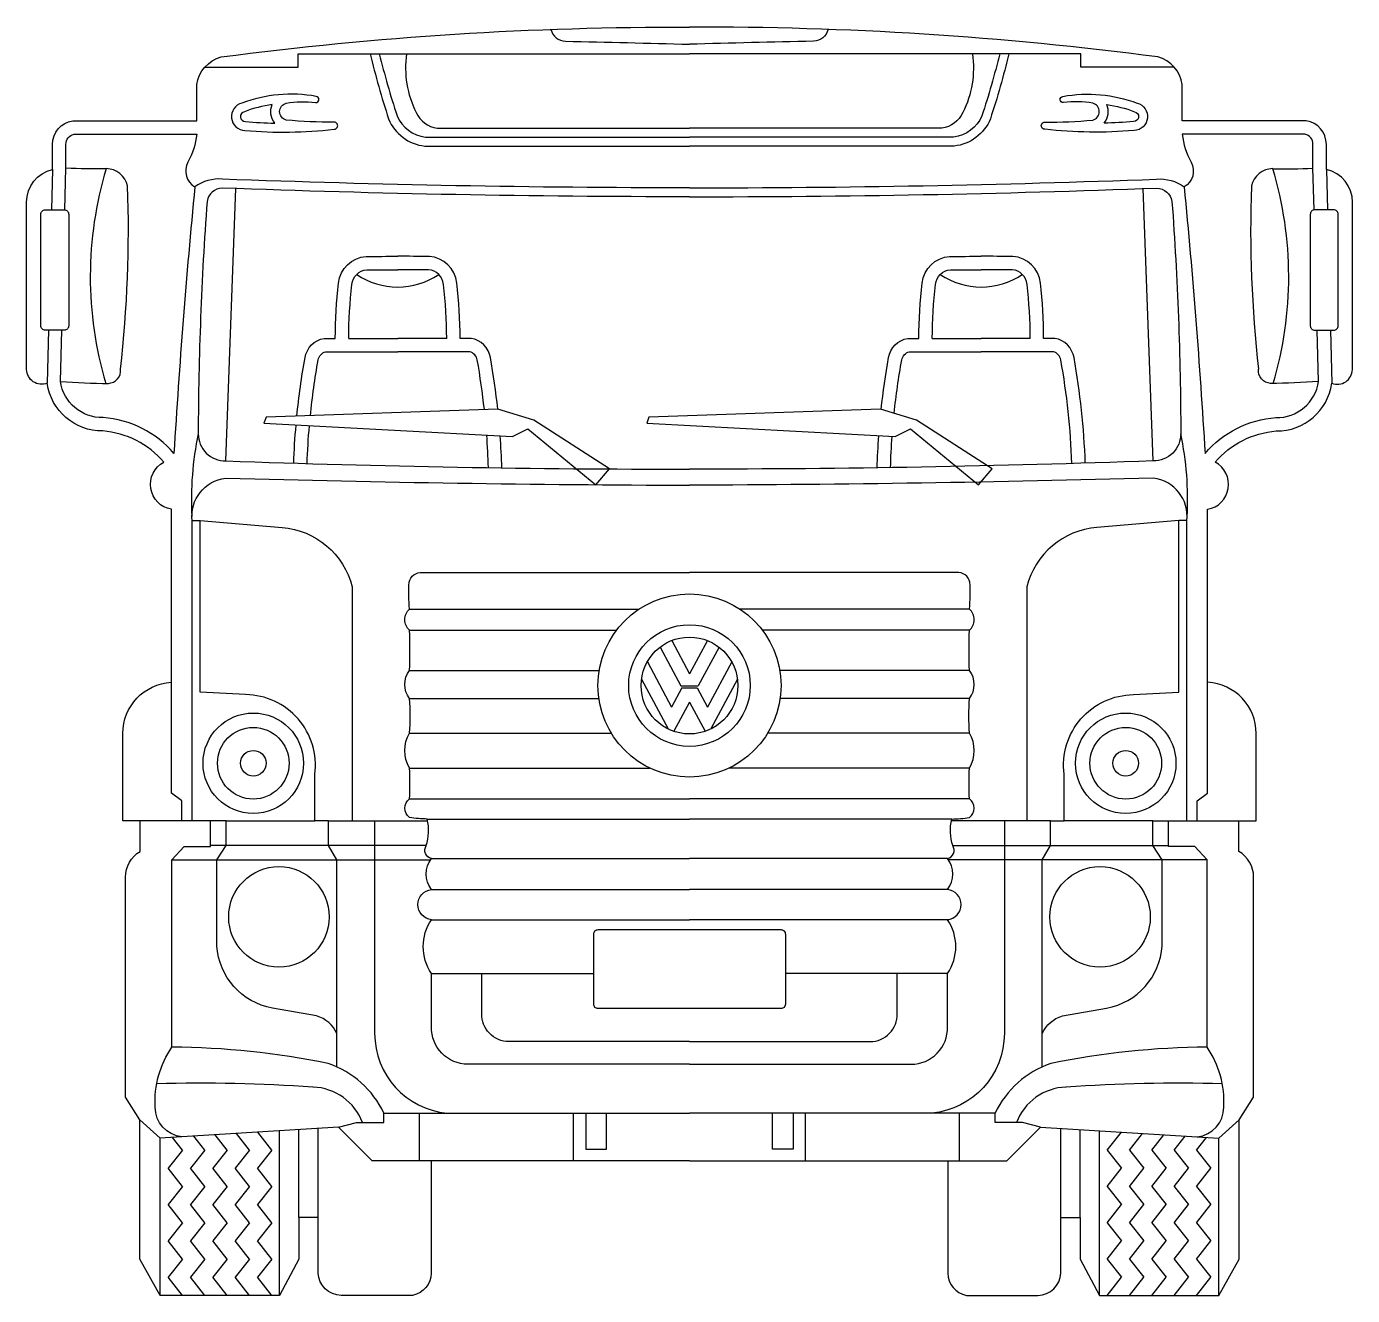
# Model space of a CAD drawing. Header units: inches. Extents: x 0 to 2.97, y 0 to 2.84.
import ezdxf

# ---------------------------------------------------------------- set-up
doc = ezdxf.new("R2010")
doc.units = ezdxf.units.IN
doc.header["$MEASUREMENT"] = 0
doc.layers.add('VEÍCULO', color=8, linetype='Continuous')

# ---------------------------------------------------------------- blocks, each defined once
blk = doc.blocks.new('CAMINHÃO VW')
at = {"layer": 'VEÍCULO'}
for p, q in [((-0.2136, 2.4308), (-0.2112, 2.5242)), ((2.5841, 2.4308), (2.5816, 2.5242)), ((-0.2412, 2.5214), (-0.2435, 2.4309)), ((2.6116, 2.5214), (2.6139, 2.4309)), ((0.1467, 1.869), (0.1689, 2.4787)), ((2.2238, 1.869), (2.2016, 2.4787)), ((-0.2503, 2.1616), (-0.2534, 2.0426)), ((-0.2237, 2.0468), (-0.2207, 2.1616)), ((0.422, 2.1432), (0.5317, 2.1432)), ((0.6414, 2.1432), (0.5317, 2.1432)), ((1.729, 2.1432), (1.8387, 2.1432)), ((1.9484, 2.1432), (1.8387, 2.1432)), ((2.5941, 2.0468), (2.5911, 2.1616)), ((2.6208, 2.1616), (2.6238, 2.0426)), ((0.422, 2.1132), (0.5317, 2.1132)), ((0.6414, 2.1132), (0.5317, 2.1132)), ((1.729, 2.1132), (1.8387, 2.1132)), ((1.9484, 2.1132), (1.8387, 2.1132)), ((0.5584, 1.537), (1.0724, 1.537)), ((1.8121, 1.537), (1.2981, 1.537)), ((0.5584, 1.4895), (1.0218, 1.4895)), ((1.8121, 1.4895), (1.3487, 1.4895)), ((1.1453, 1.4665), (1.1852, 1.3922)), ((1.2252, 1.4665), (1.1852, 1.3922)), ((1.1192, 1.4517), (1.1655, 1.3655)), ((1.2513, 1.4517), (1.2049, 1.3655)), ((0.5584, 1.3997), (0.9831, 1.3997)), ((1.0908, 1.4189), (1.1452, 1.3177)), ((1.2797, 1.4189), (1.2253, 1.3177)), ((1.8121, 1.3997), (1.3874, 1.3997)), ((1.0778, 1.3798), (1.1376, 1.2685)), ((1.2927, 1.3798), (1.2329, 1.2685)), ((0.5584, 1.3371), (0.9822, 1.3371)), ((1.1682, 1.3605), (1.1452, 1.3177)), ((1.1655, 1.3655), (1.2049, 1.3655)), ((1.1682, 1.3605), (1.2023, 1.3605)), ((1.2023, 1.3605), (1.2253, 1.3177)), ((1.8121, 1.3371), (1.3882, 1.3371)), ((1.1852, 1.3288), (1.15, 1.2633)), ((1.1852, 1.3288), (1.2204, 1.2633)), ((0.5584, 1.2593), (1.0101, 1.2593)), ((1.8121, 1.2593), (1.3604, 1.2593)), ((0.5584, 1.1811), (1.0964, 1.1811)), ((1.8121, 1.1811), (1.2741, 1.1811)), ((0.5584, 1.1119), (1.1852, 1.1119)), ((1.8121, 1.1119), (1.1852, 1.1119)), ((0.0481, 1.0626), (-0.0449, 1.0626)), ((0.1479, 1.0626), (0.3463, 1.0626)), ((0.3767, 1.0626), (0.5979, 1.0626)), ((0.5979, 1.0669), (1.1852, 1.0669)), ((1.7725, 1.0669), (1.1852, 1.0669)), ((1.9937, 1.0626), (1.7725, 1.0626)), ((2.2226, 1.0626), (2.0242, 1.0626)), ((2.3224, 1.0626), (2.4154, 1.0626)), ((0.5958, 1.0075), (0.1122, 1.0075)), ((1.7747, 1.0075), (2.2582, 1.0075)), ((0.0263, 0.9755), (0.6054, 0.9755)), ((0.6075, 0.9784), (1.1852, 0.9784)), ((1.763, 0.9784), (1.1852, 0.9784)), ((2.3441, 0.9755), (1.7651, 0.9755)), ((0.605, 0.909), (1.1852, 0.909)), ((1.7655, 0.909), (1.1852, 0.909)), ((0.605, 0.8415), (1.1852, 0.8415)), ((1.7655, 0.8415), (1.1852, 0.8415)), ((0.5808, 0.3016), (0.5808, 0.4083)), ((0.9255, 0.3016), (0.9255, 0.4083)), ((1.445, 0.3016), (1.445, 0.4083)), ((1.7897, 0.3016), (1.7897, 0.4083)), ((0.0999, 0.3255), (0.0751, 0.3569)), ((0.1499, 0.3255), (0.1227, 0.3598)), ((0.1999, 0.3255), (0.1704, 0.3628)), ((0.2499, 0.3255), (0.2181, 0.3657)), ((0.2669, 0), (0.2669, 0.3687)), ((0.31, 0.1747), (0.31, 0.3713)), ((0.3538, 0.1747), (0.3538, 0.374)), ((2.0166, 0.1747), (2.0166, 0.374)), ((2.0604, 0.1747), (2.0604, 0.3713)), ((2.1036, 0), (2.1036, 0.3687)), ((2.1206, 0.3255), (2.1524, 0.3657)), ((2.1706, 0.3255), (2.2, 0.3628)), ((2.2206, 0.3255), (2.2477, 0.3598)), ((2.2706, 0.3255), (2.2954, 0.3569)), ((0, 0), (0, 0.3523)), ((0.0499, 0.3255), (0.0274, 0.354)), ((2.3206, 0.3255), (2.3431, 0.354)), ((2.3705, 0), (2.3705, 0.3523)), ((0.0499, 0.3255), (0.0177, 0.2848)), ((0.0999, 0.3255), (0.0677, 0.2848)), ((0.1499, 0.3255), (0.1177, 0.2848)), ((0.1999, 0.3255), (0.1677, 0.2848)), ((0.2499, 0.3255), (0.2177, 0.2848)), ((2.1206, 0.3255), (2.1528, 0.2848)), ((2.1706, 0.3255), (2.2028, 0.2848)), ((2.2206, 0.3255), (2.2528, 0.2848)), ((2.2706, 0.3255), (2.3028, 0.2848)), ((2.3206, 0.3255), (2.3528, 0.2848)), ((0.0499, 0.2442), (0.0177, 0.2848)), ((0.0999, 0.2442), (0.0677, 0.2848)), ((0.1499, 0.2442), (0.1177, 0.2848)), ((0.1999, 0.2442), (0.1677, 0.2848)), ((0.2499, 0.2442), (0.2177, 0.2848)), ((2.1206, 0.2442), (2.1528, 0.2848)), ((2.1706, 0.2442), (2.2028, 0.2848)), ((2.2206, 0.2442), (2.2528, 0.2848)), ((2.2706, 0.2442), (2.3028, 0.2848)), ((2.3206, 0.2442), (2.3528, 0.2848)), ((0.0499, 0.2442), (0.0177, 0.2035)), ((0.0999, 0.2442), (0.0677, 0.2035)), ((0.1499, 0.2442), (0.1177, 0.2035)), ((0.1999, 0.2442), (0.1677, 0.2035)), ((0.2499, 0.2442), (0.2177, 0.2035)), ((2.1206, 0.2442), (2.1528, 0.2035)), ((2.1706, 0.2442), (2.2028, 0.2035)), ((2.2206, 0.2442), (2.2528, 0.2035)), ((2.2706, 0.2442), (2.3028, 0.2035)), ((2.3206, 0.2442), (2.3528, 0.2035)), ((0.0499, 0.1628), (0.0177, 0.2035)), ((0.0999, 0.1628), (0.0677, 0.2035)), ((0.1499, 0.1628), (0.1177, 0.2035)), ((0.1999, 0.1628), (0.1677, 0.2035)), ((0.2499, 0.1628), (0.2177, 0.2035)), ((2.1206, 0.1628), (2.1528, 0.2035)), ((2.1706, 0.1628), (2.2028, 0.2035)), ((2.2206, 0.1628), (2.2528, 0.2035)), ((2.2706, 0.1628), (2.3028, 0.2035)), ((2.3206, 0.1628), (2.3528, 0.2035)), ((0.0499, 0.1628), (0.0177, 0.1221)), ((0.0999, 0.1628), (0.0677, 0.1221)), ((0.1499, 0.1628), (0.1177, 0.1221)), ((0.1999, 0.1628), (0.1677, 0.1221)), ((0.2499, 0.1628), (0.2177, 0.1221)), ((2.1206, 0.1628), (2.1528, 0.1221)), ((2.1706, 0.1628), (2.2028, 0.1221)), ((2.2206, 0.1628), (2.2528, 0.1221)), ((2.2706, 0.1628), (2.3028, 0.1221)), ((2.3206, 0.1628), (2.3528, 0.1221)), ((0.0499, 0.0814), (0.0177, 0.1221)), ((0.0999, 0.0814), (0.0677, 0.1221)), ((0.1499, 0.0814), (0.1177, 0.1221)), ((0.1999, 0.0814), (0.1677, 0.1221)), ((0.2499, 0.0814), (0.2177, 0.1221)), ((2.1206, 0.0814), (2.1528, 0.1221)), ((2.1706, 0.0814), (2.2028, 0.1221)), ((2.2206, 0.0814), (2.2528, 0.1221)), ((2.2706, 0.0814), (2.3028, 0.1221)), ((2.3206, 0.0814), (2.3528, 0.1221)), ((0.0499, 0.0814), (0.0177, 0.0407)), ((0.0999, 0.0814), (0.0677, 0.0407)), ((0.1499, 0.0814), (0.1177, 0.0407)), ((0.1999, 0.0814), (0.1677, 0.0407)), ((0.2499, 0.0814), (0.2177, 0.0407)), ((2.1206, 0.0814), (2.1528, 0.0407)), ((2.1706, 0.0814), (2.2028, 0.0407)), ((2.2206, 0.0814), (2.2528, 0.0407)), ((2.2706, 0.0814), (2.3028, 0.0407)), ((2.3206, 0.0814), (2.3528, 0.0407)), ((0.0499, 0), (0.0177, 0.0407)), ((0.0999, 0), (0.0677, 0.0407)), ((0.1499, 0), (0.1177, 0.0407)), ((0.1999, 0), (0.1677, 0.0407)), ((0.2499, 0), (0.2177, 0.0407)), ((2.1206, 0), (2.1528, 0.0407)), ((2.1706, 0), (2.2028, 0.0407)), ((2.2206, 0), (2.2528, 0.0407)), ((2.2706, 0), (2.3028, 0.0407)), ((2.3206, 0), (2.3528, 0.0407))]:
    blk.add_line(p, q, dxfattribs=at)
at = {"layer": 'VEÍCULO', "color": 1}
for points in [[(1.1852, 0.3016), (0.6068, 0.3016), (0.6068, 0.0502, -0.361997), (0.5652, 0.0003), (0.4052, 0.0003, -0.406051), (0.3538, 0.0502), (0.3538, 0.1747), (0.31, 0.1747), (0.31, 0.0812), (0.2669, 0), (0, 0), (-0.0459, 0.0812), (-0.0459, 0.3935), (-0.0781, 0.4438), (-0.0781, 0.9366, -0.26695), (-0.0449, 0.9944), (-0.0449, 1.0626), (-0.0839, 1.0626), (-0.0839, 1.2581, -0.397677), (0.0248, 1.3732), (0.0248, 1.7604, -0.71083), (0.0078, 1.866, 0.199014), (-0.129, 1.9358, -0.375789), (-0.2534, 2.0426, -0.510933), (-0.2996, 2.0733), (-0.2996, 2.4482, -0.349911), (-0.2412, 2.5214), (-0.2412, 2.5777, -0.369064), (-0.1961, 2.6305), (0.0816, 2.6305), (0.0816, 2.7116, -0.293645), (0.1364, 2.7734, -0.033774), (1.1852, 2.8401, -0.082112)], [(1.1852, 0.3016), (1.7637, 0.3016), (1.7637, 0.0502, 0.361997), (1.8053, 0.0003), (1.9653, 0.0003, 0.406051), (2.0166, 0.0502), (2.0166, 0.1747), (2.0604, 0.1747), (2.0604, 0.0812), (2.1036, 0), (2.3705, 0), (2.4163, 0.0812), (2.4163, 0.3935), (2.4486, 0.4438), (2.4486, 0.9366, 0.26695), (2.4154, 0.9944), (2.4154, 1.0626), (2.4544, 1.0626), (2.4544, 1.2581, 0.397677), (2.3457, 1.3732), (2.3457, 1.7604, 0.71083), (2.3627, 1.866, -0.199014), (2.4995, 1.9358, 0.375789), (2.6238, 2.0426, 0.510933), (2.6701, 2.0733), (2.6701, 2.4482, 0.349911), (2.6116, 2.5214), (2.6116, 2.5777, 0.369064), (2.5665, 2.6305), (2.2889, 2.6305), (2.2889, 2.7116, 0.293645), (2.2341, 2.7734, 0.033774), (1.1852, 2.8401, 0.082112)], [(-0.1211, 2.5232, -0.02062), (-0.2112, 2.5242), (-0.2112, 2.5777, -0.346461), (-0.1932, 2.6005), (0.0816, 2.6005)], [(0.0816, 2.6005, -0.106963), (0.0617, 2.5377, 0.404245), (0.0774, 2.4822, 0.009267), (0.0306, 1.8855, 0.716775)], [(2.4915, 2.5232, 0.02062), (2.5816, 2.5242), (2.5816, 2.5777, 0.346461), (2.5637, 2.6005), (2.2889, 2.6005)], [(2.2889, 2.6005, 0.106963), (2.3088, 2.5377, -0.404245), (2.2931, 2.4822, -0.009267), (2.3398, 1.8855, -0.716775)], [(1.1852, 2.4603, -0.009451), (0.1389, 2.4798, 0.3539), (0.1047, 2.45, 0.017484), (0.085, 1.9298, 0.421096), (0.1467, 1.869, 0.009177), (1.1852, 1.8503, -0.973028)], [(1.1852, 2.4603, 0.009451), (2.2316, 2.4798, -0.3539), (2.2658, 2.45, -0.017484), (2.2855, 1.9298, -0.421096), (2.2238, 1.869, -0.009177), (1.1852, 1.8503, 0.973028)], [(0.0306, 1.8855, 0.20066), (-0.1281, 1.9658, -0.379378), (-0.2237, 2.0468, 0.022433), (-0.1162, 2.0425, 0.430392), (-0.089, 2.0742)], [(2.3398, 1.8855, -0.20066), (2.4986, 1.9658, 0.379378), (2.5941, 2.0468, -0.022433), (2.4867, 2.0425, -0.430392), (2.4595, 2.0742)], [(0.3955, 0.5866, 0.217576), (0.3502, 0.6259), (0.251, 0.6436, -0.344978), (0.1266, 0.7829), (0.1266, 0.9755), (0.1479, 1.0075), (0.1479, 1.0626), (0.0713, 1.0626), (0.0713, 1.7351), (0.0893, 1.7351)], [(0.3955, 0.5117), (0.3955, 0.9755), (0.3767, 1.0075), (0.3767, 1.0626), (0.3463, 1.0626), (0.3463, 1.1672, 0.448116), (0.1911, 1.3454), (0.0893, 1.351), (0.0893, 1.7351), (0.2726, 1.72, -0.320581), (0.4298, 1.587), (0.4298, 1.0626), (0.4801, 1.0626), (0.4801, 0.5865, 0.386604), (0.6421, 0.4083, 0.047624)], [(1.975, 0.5117), (1.975, 0.9755), (1.9937, 1.0075), (1.9937, 1.0626), (2.0242, 1.0626), (2.0242, 1.1672, -0.448116), (2.1794, 1.3454), (2.2812, 1.351), (2.2812, 1.7351), (2.0978, 1.72, 0.320581), (1.9407, 1.587), (1.9407, 1.0626), (1.8904, 1.0626), (1.8904, 0.5865, -0.386604), (1.7283, 0.4083, -0.047624)], [(1.975, 0.5866, -0.217576), (2.0203, 0.6259), (2.1195, 0.6436, 0.344978), (2.2439, 0.7829), (2.2439, 0.9755), (2.2226, 1.0075), (2.2226, 1.0626), (2.2992, 1.0626), (2.2992, 1.7351), (2.2812, 1.7351)]]:
    blk.add_lwpolyline(points, format="xyb", dxfattribs=at)
at = {"layer": 'VEÍCULO'}
for points in [[(0.875, 2.8352, 0.331852), (0.9076, 2.8085, -0.001652), (1.1852, 2.8018, 1.220806)], [(1.4955, 2.8352, -0.331852), (1.4629, 2.8085, 0.001652), (1.1852, 2.8018, -1.220806)], [(0.4699, 2.7805, 0.019432), (0.5114, 2.6346, 0.275149), (0.5926, 2.5739), (1.1852, 2.5739)], [(0.4905, 2.7805, 0.0187), (0.5302, 2.6416, 0.269352), (0.5938, 2.5939), (1.1852, 2.5939)], [(0.5516, 2.7805, 0.154513), (0.5732, 2.6487, 0.254447), (0.62, 2.6139), (1.1852, 2.6139)], [(1.9005, 2.7805, -0.019432), (1.859, 2.6346, -0.275149), (1.7778, 2.5739), (1.1852, 2.5739)], [(1.8799, 2.7805, -0.0187), (1.8403, 2.6416, -0.269352), (1.7767, 2.5939), (1.1852, 2.5939)], [(1.8188, 2.7805, -0.154513), (1.7973, 2.6487, -0.254447), (1.7504, 2.6139), (1.1852, 2.6139)], [(0.3492, 2.685, 0.134912), (0.1827, 2.67, 0.865868), (0.1895, 2.6088, 0.050428), (0.3892, 2.6115, 1.044666), (0.3892, 2.6272, -0.025692), (0.282, 2.6321, -0.777857), (0.282, 2.6698, -0.07564), (0.3478, 2.6714, 0.955025), (0.3492, 2.685, -2.671089)], [(2.0213, 2.685, -0.134912), (2.1878, 2.67, -0.865868), (2.181, 2.6088, -0.050428), (1.9812, 2.6115, -1.044666), (1.9812, 2.6272, 0.025692), (2.0884, 2.6321, 0.777857), (2.0884, 2.6698, 0.07564), (2.0227, 2.6714, -0.955025), (2.0213, 2.685, 2.671089)], [(1.1852, 2.4803, -0.009457), (0.139, 2.4998, 0.185444), (0.0774, 2.4822)], [(1.1852, 2.4803, 0.009457), (2.2315, 2.4998, -0.185444), (2.2931, 2.4822)], [(0.3059, 1.9689, -0.019552), (0.3241, 2.1002, -0.314383), (0.3671, 2.1432), (0.392, 2.1432, -0.028858), (0.3994, 2.2672, -0.366727), (0.4608, 2.3266, 0.00109), (0.5317, 2.3272)], [(0.7559, 1.985, 0.017167), (0.7394, 2.1002, 0.314383), (0.6963, 2.1432), (0.6714, 2.1432, 0.028858), (0.664, 2.2672, 0.366727), (0.6026, 2.3266, -0.00109), (0.5317, 2.3272)], [(1.6145, 1.9845, -0.017235), (1.6311, 2.1002, -0.314383), (1.6741, 2.1432), (1.699, 2.1432, -0.028858), (1.7064, 2.2672, -0.366727), (1.7678, 2.3266, 0.00109), (1.8387, 2.3272)], [(2.0717, 1.8639, 0.035079), (2.0464, 2.1002, 0.314383), (2.0033, 2.1432), (1.9784, 2.1432, 0.028858), (1.971, 2.2672, 0.366727), (1.9096, 2.3266, -0.00109), (1.8387, 2.3272, -0.365398)], [(0.422, 2.1432, -0.028922), (0.4293, 2.264, -0.366267), (0.4625, 2.2967, 0.000633), (0.5317, 2.297)], [(0.6414, 2.1432, 0.028922), (0.6342, 2.264, 0.366267), (0.601, 2.2967, -0.000633), (0.5317, 2.297)], [(1.729, 2.1432, -0.028922), (1.7363, 2.264, -0.366267), (1.7695, 2.2967, 0.000633), (1.8387, 2.297)], [(1.9484, 2.1432, 0.028922), (1.9412, 2.264, 0.366267), (1.908, 2.2967, -0.000633), (1.8387, 2.297)], [(0.3362, 1.97, -0.018944), (0.3536, 2.0949, -0.289585), (0.3703, 2.1132), (0.4224, 2.1132)], [(0.7258, 1.9839, 0.016841), (0.7099, 2.0949, 0.289585), (0.6931, 2.1132), (0.6411, 2.1132)], [(1.6437, 1.9755, -0.018107), (1.6606, 2.0949, -0.289585), (1.6773, 2.1132), (1.7294, 2.1132)], [(2.0417, 1.8628, 0.035079), (2.0169, 2.0949, 0.289585), (2.0001, 2.1132), (1.9481, 2.1132)], [(0.2988, 1.8639, -0.012608), (0.3041, 1.9492, -0.012608)], [(0.3288, 1.8628, -0.012759), (0.334, 1.9476, -0.012759)], [(0.735, 1.8537, 0.010924), (0.7311, 1.9264, 0.009558)], [(0.765, 1.8533, 0.010558), (0.7613, 1.9248, 0.008988)], [(1.6054, 1.8533, -0.010632), (1.6092, 1.9253, -0.010632)], [(1.6355, 1.8537, -0.010514), (1.6391, 1.9237, -0.010514)], [(0.0713, 1.7351, -0.410794), (0.1465, 1.8304, 0.006026), (1.1852, 1.8143)], [(2.2992, 1.7351, 0.410794), (2.224, 1.8304, -0.006026), (1.1852, 1.8143)], [(0.6075, 0.721, -0.309725), (0.6075, 0.8415, -0.907971), (0.6075, 0.909, -0.33997), (0.6075, 0.9784, -0.527241), (0.5957, 1.0073, 0.133421), (0.5979, 1.0669, -0.045465), (0.5584, 1.0706, -0.52446), (0.5584, 1.1119, 0.017365), (0.5584, 1.1811, -0.276541), (0.5584, 1.2593, 0.030675), (0.5584, 1.3371, -0.345676), (0.5584, 1.3997, 0.008902), (0.5584, 1.4895, -0.456282), (0.5584, 1.537, -0.044619), (0.5574, 1.5971, -0.372419), (0.587, 1.6193), (1.1852, 1.6193)], [(1.763, 0.721, 0.309725), (1.763, 0.8415, 0.907971), (1.763, 0.909, 0.33997), (1.763, 0.9784, 0.527241), (1.7747, 1.0073, -0.133421), (1.7725, 1.0669, 0.045465), (1.8121, 1.0706, 0.52446), (1.8121, 1.1119, -0.017365), (1.8121, 1.1811, 0.276541), (1.8121, 1.2593, -0.030675), (1.8121, 1.3371, 0.345676), (1.8121, 1.3997, -0.008902), (1.8121, 1.4895, 0.456282), (1.8121, 1.537, 0.044619), (1.813, 1.5971, 0.372419), (1.7835, 1.6193), (1.1852, 1.6193)], [(0.0483, 0.3553, -0.384775), (-0.0114, 0.4217, -0.165064), (0.0261, 0.5563), (0.0261, 0.9752), (0.0532, 1.0056), (0.1122, 1.0056), (0.1122, 1.0626), (0.0481, 1.0626), (0.0481, 1.1073), (0.0248, 1.1247), (0.0248, 1.3732)], [(2.3222, 0.3553, 0.384775), (2.3819, 0.4217, 0.165064), (2.3444, 0.5563), (2.3444, 0.9752), (2.3172, 1.0056), (2.2582, 1.0056), (2.2582, 1.0626), (2.3224, 1.0626), (2.3224, 1.1073), (2.3457, 1.1247), (2.3457, 1.3732)], [(1.1852, 0.5177), (0.6887, 0.5177, -0.42231), (0.6075, 0.6012), (0.6075, 0.721), (0.9706, 0.721)], [(1.1852, 0.5686), (0.7809, 0.5686, -0.42231), (0.72, 0.6312), (0.72, 0.721), (0.72, 0.721)], [(1.1852, 0.5177), (1.6818, 0.5177, 0.42231), (1.763, 0.6012), (1.763, 0.721), (1.3999, 0.721)], [(1.1852, 0.5686), (1.5896, 0.5686, 0.42231), (1.6505, 0.6312), (1.6505, 0.721), (1.6505, 0.721)]]:
    blk.add_lwpolyline(points, format="xyb", dxfattribs=at)
for points in [[(0.0999, 2.7506), (0.3091, 2.7506), (0.3091, 2.7805), (1.1852, 2.7805)], [(2.2706, 2.7506), (2.0614, 2.7506), (2.0614, 2.7805), (1.1852, 2.7805)], [(0.2322, 1.9531), (0.789, 1.9233), (0.8231, 1.9403), (0.9751, 1.8155), (1.0063, 1.8508), (0.8367, 1.9601), (0.7559, 1.985), (0.2371, 1.9664), (0.2322, 1.9531)], [(1.0893, 1.9531), (1.6461, 1.9233), (1.6802, 1.9403), (1.8322, 1.8155), (1.8634, 1.8508), (1.6938, 1.9601), (1.613, 1.985), (1.0942, 1.9664), (1.0893, 1.9531)], [(0.6068, 0.3016), (0.4743, 0.3016), (0.3989, 0.3768), (0, 0.3523), (-0.0459, 0.3935)], [(0.3989, 0.3768), (0.4397, 0.3872), (0.5008, 0.3872), (0.5008, 0.4083), (1.1852, 0.4083)], [(0.9533, 0.4083), (0.9533, 0.3277), (0.9993, 0.3277), (0.9993, 0.4083)], [(1.9715, 0.3768), (1.9308, 0.3872), (1.8697, 0.3872), (1.8697, 0.4083), (1.1852, 0.4083)], [(1.4172, 0.4083), (1.4172, 0.3277), (1.3712, 0.3277), (1.3712, 0.4083)], [(1.7637, 0.3016), (1.8962, 0.3016), (1.9715, 0.3768), (2.3705, 0.3523), (2.4163, 0.3935)]]:
    blk.add_lwpolyline(points, dxfattribs=at)
for points in [[(0.2507, 2.6669, 0.054579), (0.1885, 2.6508, 0.914506), (0.1906, 2.6288, 0.017078), (0.2569, 2.6252, -0.289523)], [(2.1197, 2.6669, -0.054579), (2.182, 2.6508, -0.914506), (2.1799, 2.6288, -0.017078), (2.1136, 2.6252, 0.289523)], [(-0.2051, 2.1716, -0.414214), (-0.2151, 2.1616), (-0.2575, 2.1616, -0.414214), (-0.2675, 2.1716), (-0.2675, 2.4209, -0.414214), (-0.2575, 2.4309), (-0.2151, 2.4309, -0.414214), (-0.2051, 2.4209)], [(2.5756, 2.1716, 0.414214), (2.5856, 2.1616), (2.628, 2.1616, 0.414214), (2.638, 2.1716), (2.638, 2.4209, 0.414214), (2.628, 2.4309), (2.5856, 2.4309, 0.414214), (2.5756, 2.4209)], [(0.9706, 0.8092, -0.414214), (0.9806, 0.8192), (1.3899, 0.8192, -0.414214), (1.3999, 0.8092), (1.3999, 0.6523, -0.414214), (1.3899, 0.6423), (0.9806, 0.6423, -0.414214), (0.9706, 0.6523)]]:
    blk.add_lwpolyline(points, format="xyb", close=True, dxfattribs=at)
for centre, radius in [((1.1852, 1.3658), 0.205), ((1.1852, 1.3658), 0.1362), ((1.1852, 1.3658), 0.1084), ((0.2083, 1.1918), 0.1125), ((2.1622, 1.1918), 0.1125), ((0.2083, 1.1918), 0.0802), ((2.1622, 1.1918), 0.0802), ((0.2083, 1.1918), 0.0287), ((2.1622, 1.1918), 0.0287), ((0.2657, 0.8478), 0.1125), ((2.1047, 0.8478), 0.1125)]:
    blk.add_circle(centre, radius, dxfattribs=at)
for centre, radius, start, end in [((0.681, 2.2811), 0.8378, 163.2028, 196.5486), ((1.6895, 2.2811), 0.8378, 343.4514, 16.7972), ((0.5317, 2.4207), 0.1627, 235.6397, 304.3603), ((1.8387, 2.4207), 0.1627, 235.6397, 304.3603), ((0.7792, 1.7832), 0.7095, 168.0949, 183.112), ((1.5913, 1.7832), 0.7095, 356.888, 11.9051), ((0.0081, -1.2939), 1.8503, 78.526, 89.442), ((2.3624, -1.2939), 1.8503, 90.558, 101.474), ((0.307, 0.3163), 0.2145, 25.391, 71.1906), ((2.0635, 0.3163), 0.2145, 108.8094, 154.609), ((0.0934, -3.0621), 3.5374, 85.969, 91.6423), ((2.2771, -3.0621), 3.5374, 88.3577, 94.031), ((0.3382, 0.3439), 0.1227, 20.6755, 88.2824), ((2.0322, 0.3439), 0.1227, 91.7176, 159.3245)]:
    blk.add_arc(centre, radius, start, end, dxfattribs=at)
at = {"layer": 'VEÍCULO', "color": 1}
for centre, radius, start, end in [((-0.1216, 2.4736), 0.0497, 12.6933, 89.3196), ((2.4921, 2.4736), 0.0497, 90.6804, 167.3067), ((-2.8895, 2.3875), 2.818, 353.616, 1.9724), ((5.26, 2.3875), 2.818, 178.0276, 186.384)]:
    blk.add_arc(centre, radius, start, end, dxfattribs=at)

msp = doc.modelspace()

# ---------------------------------------------------------------- block references
at = {"layer": 'VEÍCULO'}
msp.add_blockref('CAMINHÃO VW', (0.2996, 0), dxfattribs=at)

doc.saveas('drawing.dxf')
